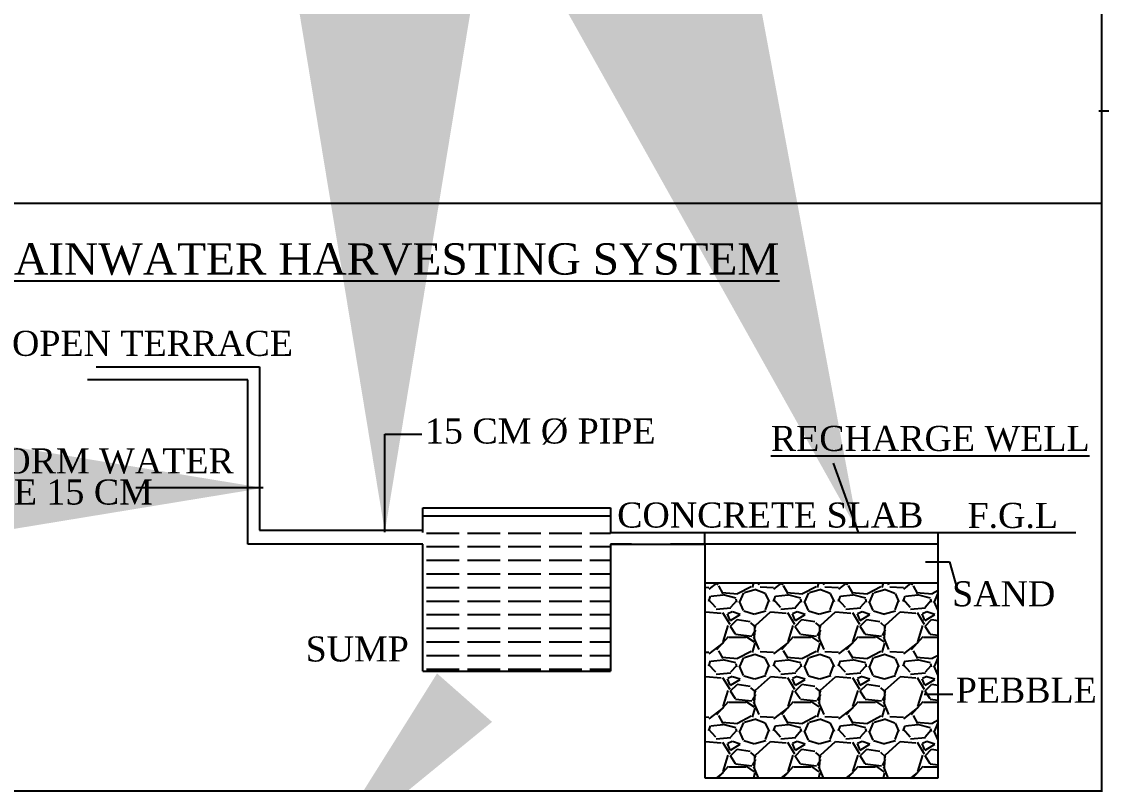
# Model space of a CAD drawing. Header units: metres. Extents: x 7359 to 7957, y 2407 to 2751.
# Drawn here: x 7487.7 to 7527.46, y 2429.03 to 2457.13 of the extents above; entities that cross this region are included whole.
import ezdxf

# ---------------------------------------------------------------- set-up
doc = ezdxf.new("R2010")
doc.units = ezdxf.units.M
doc.header["$MEASUREMENT"] = 0
doc.styles.add('DIM', font='swissc.ttf')
doc.styles.add('plan9', font='times.ttf', dxfattribs={"height": 9})
doc.styles.add('Simplex', font='simplex.shx', dxfattribs={"width": 0.75, "height": 0.23})
doc.styles.get("Standard").update_dxf_attribs({"font": 'arial.ttf', "height": 0.35})
doc.styles.add('style3', font='romans.shx', dxfattribs={"width": 0.8})
doc.dimstyles.new('Copy of APP', dxfattribs={"dimscale": 0, "dimtxt": 8, "dimasz": 4.5, "dimexe": 9, "dimexo": 9, "dimgap": 2, "dimtad": 0, "dimtih": 1, "dimtoh": 1, "dimzin": 4, "dimdsep": 46, "dimlunit": 4, "dimtxsty": 'style3', "dimblk": 'OPEN90', "dimblk1": 'OPEN90', "dimblk2": 'OBLIQUE', "dimcen": 0.09, "dimse1": 1, "dimse2": 1, "dimclrd": 4, "dimclre": 4, "dimclrt": 2, "dimadec": 0, "dimazin": 0, "dimtfac": 1, "dimtmove": 0, "dimatfit": 3, "dimfxl": 0, "dimtolj": 1, "dimtzin": 0, "dimarcsym": 0})
doc.dimstyles.new('Copy of STANDARD', dxfattribs={"dimtxt": 48, "dimasz": 36, "dimexe": 1, "dimexo": 1, "dimgap": 2, "dimtad": 0, "dimdec": 0, "dimzin": 3, "dimdsep": 46, "dimlunit": 4, "dimtxsty": 'Standard', "dimcen": 0.5, "dimdle": 1, "dimse1": 1, "dimse2": 1, "dimclrd": 4, "dimclre": 9, "dimclrt": 7, "dimadec": 0, "dimazin": 0, "dimtfac": 1, "dimtdec": 0, "dimtofl": 0, "dimtmove": 0, "dimatfit": 3, "dimfxl": 0, "dimtolj": 1, "dimtzin": 0, "dimlwd": -1, "dimarcsym": 0})
doc.dimstyles.new('DIM-100 MM', dxfattribs={"dimtxt": 200, "dimasz": 100, "dimexe": 100, "dimexo": 100, "dimgap": 75, "dimtad": 1, "dimdec": 4, "dimrnd": 1, "dimzin": 12, "dimdsep": 46, "dimtxsty": 'Simplex', "dimblk": 'ARCHTICK', "dimcen": 1, "dimdle": 100, "dimclre": 8, "dimclrt": 140, "dimazin": 0, "dimtfac": 0.75, "dimtdec": 4, "dimtix": 1, "dimtmove": 0, "dimatfit": 3, "dimfxl": 0, "dimfrac": 2, "dimtolj": 1, "dimarcsym": 0})
doc.dimstyles.new('Din', dxfattribs={"dimscale": 0, "dimtxt": 0.3, "dimasz": 0.23, "dimexe": 0.15, "dimexo": 0.15, "dimgap": 0.03, "dimtad": 1, "dimzin": 0, "dimdsep": 46, "dimtxsty": 'DIM', "dimblk": 'ARCHTICK', "dimcen": 0.09, "dimdle": 0.15, "dimse1": 1, "dimse2": 1, "dimclrd": 256, "dimclre": 256, "dimclrt": 7, "dimadec": 0, "dimazin": 3, "dimtfac": 1, "dimtofl": 0, "dimtmove": 1, "dimatfit": 3, "dimfxl": 0, "dimtolj": 1, "dimtzin": 0, "dimarcsym": 0})
pattern_1 = [(50, (47.58635, -82.93337), (0.17946796, -0.01570141), [0.018766, -0.20642588]), (355, (47.58635, -82.93337), (-0.0347174, 0.1882084), [0.0150128, -0.1651407]), (100.4514, (47.6013, -82.93468), (0.14475068, 0.17250687), [0.01594864, -0.175435]), (46.1842, (47.58635, -82.88333), (0.2670378, -0.04141504), [0.028149, -0.3096388]), (96.6356, (47.6086, -82.88678), (0.23386494, 0.24373714), [0.02392296, -0.2631525]), (351.1842, (47.58635, -82.88333), (0.23386475, 0.2437373), [0.0225192, -0.24771106]), (21, (47.61137, -82.89584), (0.14935402, -0.10074056), [0.018766, -0.20642588]), (326, (47.61137, -82.89584), (0.0608807, 0.1814421), [0.0150128, -0.1651407]), (71.4514, (47.62381, -82.90423), (0.2102348, 0.0807014), [0.01594864, -0.175435]), (37.5, (47.586345, -82.93337), (0.003042556, 0.083294434), [0, -0.163139, 0, -0.16764284, 0, -0.16576624]), (7.5, (47.586345, -82.93337), (0.06582347, 0.09868701), [0, -0.09558144, 0, -0.1593858, 0, -0.06317883]), (327.5, (47.53055, -82.93337), (0.133569416, -0.005643526), [0, -0.0625533, 0, -0.19516629, 0, -0.25897065]), (317.5, (47.50553, -82.93337), (0.14592087, 0.02504759), [0, -0.08131929, 0, -0.12961043, 0, -0.1839067])]

# ---------------------------------------------------------------- blocks, each defined once
blk = doc.blocks.new('_ArchTick')
at = {"color": 0, "linetype": 'ByBlock', "const_width": 0.15}
blk.add_lwpolyline([(-0.5, -0.5), (0.5, 0.5)], dxfattribs=at)
blk = doc.blocks.new('*D33')
at = {"lineweight": -2}
blk.add_line((1.71, 7.758), (2.153, 7.758), dxfattribs=at)
at = {"layer": 'Defpoints', "color": 0}
for p in [(2.003, 7.758), (1.86, 7.525), (2.003, 7.525)]:
    blk.add_point(p, dxfattribs=at)
at = {"lineweight": -2, "xscale": 0.23, "yscale": 0.23, "zscale": 0.23, "rotation": 180}
blk.add_blockref('_ArchTick', (1.86, 7.758), dxfattribs=at)
at = {"lineweight": -2, "xscale": 0.23, "yscale": 0.23, "zscale": 0.23}
blk.add_blockref('_ArchTick', (2.003, 7.758), dxfattribs=at)
at = {"color": 7, "insert": (1.959, 8.148), "char_height": 0.3, "attachment_point": 5, "style": 'DIM'}
blk.add_mtext('\\A1;40', dxfattribs=at)
blk = doc.blocks.new('*D31')
at = {"lineweight": -2}
blk.add_line((2.563, 7.829), (2.968, 7.829), dxfattribs=at)
at = {"layer": 'Defpoints', "color": 0}
for p in [(2.818, 7.829), (2.713, 7.211), (2.818, 7.211)]:
    blk.add_point(p, dxfattribs=at)
at = {"lineweight": -2, "xscale": 0.23, "yscale": 0.23, "zscale": 0.23, "rotation": 180}
blk.add_blockref('_ArchTick', (2.713, 7.829), dxfattribs=at)
at = {"lineweight": -2, "xscale": 0.23, "yscale": 0.23, "zscale": 0.23}
blk.add_blockref('_ArchTick', (2.818, 7.829), dxfattribs=at)
at = {"color": 7, "insert": (2.794, 8.212), "char_height": 0.3, "attachment_point": 5, "style": 'DIM'}
blk.add_mtext('\\A1;30', dxfattribs=at)
blk = doc.blocks.new('_Oblique')
at = {"color": 0, "lineweight": -2}
blk.add_line((-0.5, -0.5), (0.5, 0.5), dxfattribs=at)
blk = doc.blocks.new('_Open90')
at = {"color": 0, "linetype": 'ByBlock'}
for p, q in [((-0.5, 0.5), (0, 0)), ((0, 0), (-1, 0)), ((0, 0), (-0.5, -0.5))]:
    blk.add_line(p, q, dxfattribs=at)
blk = doc.blocks.new('*D32')
at = {"linetype": 'Continuous', "lineweight": -2}
blk.add_line((5.598, 8.479), (6.024, 8.187), dxfattribs=at)
at = {"layer": 'Defpoints', "color": 0, "linetype": 'Continuous'}
for p in [(5.901, 8.271), (5.402, 7.928), (5.582, 7.805)]:
    blk.add_point(p, dxfattribs=at)
at = {"linetype": 'Continuous', "lineweight": -2, "xscale": 0.23, "yscale": 0.23, "zscale": 0.23}
for p, rotation in [((5.721, 8.394), 145.6187076149246), ((5.901, 8.271), 325.6187076149248)]:
    blk.add_blockref('_ArchTick', p, dxfattribs=dict(at, rotation=rotation))
at = {"color": 7, "linetype": 'Continuous', "insert": (6.096, 8.609), "char_height": 0.2, "attachment_point": 5, "rotation": 325.6187, "style": 'DIM'}
blk.add_mtext('\\A1;40', dxfattribs=at)
blk = doc.blocks.new('A$C72215BC6')
at = {"linetype": 'Continuous'}
h = blk.add_hatch(dxfattribs=at)
h.set_pattern_fill('AR-CONC', color=256, scale=0.025021, style=0)
h.set_pattern_definition(pattern_1)
h.paths.add_polyline_path([(5.252, 7.828, -0.414214), (5.402, 7.978), (5.436, 7.978), (5.588, 8.203), (5.027, 8.203), (5.027, 6.862), (6.696, 6.862), (6.696, 8.203), (5.857, 8.203), (5.696, 7.978), (6.32, 7.978, -0.414214), (6.471, 7.828), (6.471, 7.237, -0.414214), (6.32, 7.087), (5.402, 7.087, -0.414214), (5.252, 7.237)])
h = blk.add_hatch(dxfattribs=at)
h.set_pattern_fill('AR-CONC', color=256, scale=0.025021, style=0)
h.set_pattern_definition(pattern_1)
h.paths.add_polyline_path([(6.32, 7.928, -0.414214), (6.421, 7.828), (6.421, 7.237, -0.414214), (6.32, 7.137), (5.402, 7.137, -0.414214), (5.302, 7.237), (5.302, 7.828, -0.414214), (5.402, 7.928), (5.436, 7.978), (5.402, 7.978, 0.414214), (5.252, 7.828), (5.252, 7.237, 0.414214), (5.402, 7.087), (6.32, 7.087, 0.414214), (6.471, 7.237), (6.471, 7.828, 0.414214), (6.32, 7.978), (5.696, 7.978), (5.66, 7.928)])
h.paths.add_polyline_path([(5.436, 7.978), (5.402, 7.928), (5.66, 7.928), (5.696, 7.978)], flags=17)
h = blk.add_hatch(color=256, dxfattribs=at)
h.paths.add_polyline_path([(6.32, 7.928), (5.402, 7.928, 0.414214), (5.302, 7.828), (5.302, 7.237, 0.414214), (5.402, 7.137), (6.32, 7.137, 0.414214), (6.421, 7.237), (6.421, 7.828, 0.414214)])
h.paths.add_polyline_path([(5.402, 7.903, 0.414214), (5.327, 7.828), (5.327, 7.237, 0.414214), (5.402, 7.162), (6.32, 7.162, 0.414214), (6.396, 7.237), (6.396, 7.828, 0.414214), (6.32, 7.903)], flags=16)
h = blk.add_hatch(color=256, dxfattribs=at)
h.paths.add_polyline_path([(5.445, 7.903), (5.423, 7.903), (5.432, 7.897, -0.110459), (5.458, 7.878), (5.574, 7.795), (5.582, 7.805)])
h.paths.add_polyline_path([(5.345, 7.779, -0.099362), (5.331, 7.805), (5.327, 7.811), (5.327, 7.786), (5.407, 7.644), (5.418, 7.65)])
h = blk.add_hatch(color=256, dxfattribs=at)
h.paths.add_polyline_path([(5.458, 7.878), (5.432, 7.897, 0.536808), (5.327, 7.828, 0.078238), (5.331, 7.805), (5.345, 7.779, 0.696365), (5.477, 7.828, 0.184788)])
h.paths.add_polyline_path([(6.393, 7.828, 1), (6.243, 7.828, 1)])
h.paths.add_polyline_path([(6.393, 7.237, 1), (6.243, 7.237, 1)])
h.paths.add_polyline_path([(5.327, 7.237, 0.414214), (5.402, 7.162, 0.414214), (5.477, 7.237, 1)])
h = blk.add_hatch(dxfattribs=at)
h.set_pattern_fill('AR-CONC', color=256, scale=0.025021, style=0)
h.set_pattern_definition(pattern_1)
h.paths.add_polyline_path([(6.243, 7.828, -0.414214), (6.318, 7.903), (5.642, 7.903), (5.576, 7.81), (5.582, 7.805), (5.574, 7.795), (5.458, 7.878, -0.184788), (5.477, 7.828, -0.696365), (5.345, 7.779), (5.418, 7.65), (5.407, 7.644), (5.327, 7.786), (5.327, 7.237, -1), (5.477, 7.237, -0.414214), (5.402, 7.162), (6.318, 7.162, -0.414214), (6.243, 7.237, -1), (6.393, 7.237, -0.410252), (6.319, 7.162, 0.418186), (6.396, 7.237), (6.396, 7.828, 0.418186), (6.319, 7.903, -0.410252), (6.393, 7.828, -1)])
h = blk.add_hatch(dxfattribs=at)
h.set_pattern_fill('AR-CONC', color=256, scale=0.025021, style=0)
h.set_pattern_definition([(50, (47.94163, -82.93337), (0.17946796, -0.01570141), [0.018766, -0.20642588]), (355, (47.94163, -82.93337), (-0.0347174, 0.1882084), [0.0150128, -0.1651407]), (100.4514, (47.95658, -82.93468), (0.14475068, 0.17250687), [0.01594864, -0.175435]), (46.1842, (47.94163, -82.88333), (0.2670378, -0.04141504), [0.028149, -0.3096388]), (96.6356, (47.96388, -82.88678), (0.23386494, 0.24373714), [0.02392296, -0.2631525]), (351.1842, (47.94163, -82.88333), (0.23386475, 0.2437373), [0.0225192, -0.24771106]), (21, (47.96665, -82.89584), (0.14935402, -0.10074056), [0.018766, -0.20642588]), (326, (47.96665, -82.89584), (0.0608807, 0.1814421), [0.0150128, -0.1651407]), (71.4514, (47.9791, -82.90423), (0.2102348, 0.08070139), [0.01594864, -0.175435]), (37.5, (47.94163, -82.93337), (0.003042556, 0.083294434), [0, -0.163139, 0, -0.16764284, 0, -0.16576624]), (7.5, (47.94163, -82.93337), (0.06582347, 0.09868701), [0, -0.09558144, 0, -0.1593858, 0, -0.06317883]), (327.5, (47.88583, -82.93337), (0.133569416, -0.005643526), [0, -0.0625533, 0, -0.19516629, 0, -0.25897065]), (317.5, (47.86081, -82.93337), (0.14592087, 0.02504759), [0, -0.08131929, 0, -0.12961043, 0, -0.1839067])])
h.paths.add_polyline_path([(2.818, 7.47), (2.713, 7.47), (2.713, 7.211, -0.414214), (2.602, 7.1), (1.912, 7.1, -0.83687), (1.86, 7.311), (1.86, 7.47), (1.696, 7.47), (1.696, 6.997), (2.818, 6.997)])
h.paths.add_polyline_path([(2.713, 7.47), (2.003, 7.47), (2.003, 7.256), (1.911, 7.256, -0.378681), (1.95, 7.211, -1), (1.86, 7.211, -0.450662), (1.911, 7.256), (2.003, 7.256), (2.003, 7.321), (1.905, 7.321, 0.967926), (1.898, 7.1), (2.602, 7.1, 1), (2.602, 7.321), (2.5, 7.321), (2.5, 7.256), (2.602, 7.256, -1), (2.602, 7.166, -0.414214), (2.558, 7.211, -0.414214), (2.602, 7.256), (2.5, 7.256), (2.5, 7.321), (2.602, 7.321, -0.414214), (2.713, 7.211)], flags=17)
h = blk.add_hatch(color=256, dxfattribs=at)
h.paths.add_polyline_path([(1.95, 7.211, 0.378681), (1.911, 7.256), (1.905, 7.256, 0.413094), (1.86, 7.211, 0.998147)])
h.paths.add_polyline_path([(2.602, 7.256, 0.414214), (2.558, 7.211, 1), (2.647, 7.211, 0.414214)])
for points in [[(1.974, 6.257), (1.945, 6.257), (1.945, 0.919), (1.974, 0.919)], [(2.618, 6.257), (2.589, 6.257), (2.589, 0.919), (2.618, 0.919)], [(5.54, 6.183), (5.511, 6.183), (5.511, 0.845), (5.54, 0.845)], [(6.184, 6.183), (6.156, 6.183), (6.156, 0.845), (6.184, 0.845)], [(5.572, 3.373), (5.54, 3.373), (5.54, 1.489), (5.572, 1.489)], [(4.202, 1.564), (4.202, 1.592), (0.358, 1.592), (0.358, 1.564)], [(4.202, 0.905), (4.202, 0.934), (0.358, 0.934), (0.358, 0.905)], [(7.77, 0.845), (7.77, 0.874), (5.511, 0.874), (5.511, 0.845)], [(7.276, 0.874), (7.276, 0.905), (6.184, 0.905), (6.184, 0.874)]]:
    blk.add_hatch(color=256, dxfattribs=at).paths.add_polyline_path(points)
h = blk.add_hatch(color=256, dxfattribs=at)
h.paths.add_polyline_path([(2.082, 1.506, 1), (1.974, 1.506, 1)])
h.paths.add_polyline_path([(2.589, 1.52, 0.872712), (2.483, 1.506, 0.872712), (2.589, 1.491)])
h.paths.add_polyline_path([(2.589, 1.001, 0.872712), (2.483, 0.986, 0.347334), (2.525, 0.934), (2.55, 0.934, 0.272921), (2.589, 0.972)])
h.paths.add_polyline_path([(1.974, 0.986, 0.347334), (2.015, 0.934), (2.04, 0.934, 0.347334), (2.082, 0.986, 1)])
h = blk.add_hatch(color=256, dxfattribs=at)
h.paths.add_polyline_path([(5.648, 1.432, 1), (5.54, 1.432, 1)])
h.paths.add_polyline_path([(6.156, 1.446, 0.872712), (6.049, 1.432, 0.872712), (6.156, 1.417)])
h.paths.add_polyline_path([(6.156, 0.941, 0.872712), (6.049, 0.926, 0.347334), (6.091, 0.874), (6.116, 0.874, 0.272921), (6.156, 0.912)])
h.paths.add_polyline_path([(5.648, 0.926, 1), (5.54, 0.926, 0.347334), (5.582, 0.874), (5.607, 0.874, 0.347334)])
for p, q in [((8.016, 8.942), (8.016, 0)), ((2.314, 6.359), (2.254, 6.139)), ((2.257, 6.257), (2.314, 6.359)), ((1.798, 6.257), (2.257, 6.257)), ((1.87, 6.252), (1.87, 1.667)), ((1.945, 6.252), (1.945, 0.919)), ((2.254, 6.139), (2.359, 6.257)), ((2.359, 6.257), (2.726, 6.257)), ((2.618, 6.252), (2.618, 0.919)), ((2.693, 6.252), (2.693, 1.667)), ((5.364, 6.183), (5.823, 6.183)), ((5.436, 6.178), (5.436, 0.77)), ((5.511, 6.178), (5.511, 0.845)), ((5.881, 6.285), (5.82, 6.065)), ((5.82, 6.065), (5.925, 6.183)), ((5.823, 6.183), (5.881, 6.285)), ((5.925, 6.183), (6.293, 6.183)), ((6.184, 6.178), (6.184, 0.845)), ((6.259, 6.178), (6.259, 1.593)), ((1.945, 5.574), (1.878, 5.574)), ((2.589, 5.574), (1.974, 5.574)), ((5.511, 5.499), (5.444, 5.499)), ((6.156, 5.499), (5.54, 5.499)), ((2.618, 4.901), (1.974, 4.901)), ((6.184, 4.826), (5.54, 4.826)), ((2.589, 4.537), (1.974, 4.537)), ((6.156, 4.463), (5.54, 4.463)), ((2.589, 4.174), (1.974, 4.174)), ((6.156, 4.1), (5.54, 4.1)), ((2.589, 3.811), (1.974, 3.811)), ((6.156, 3.736), (5.54, 3.736)), ((2.589, 3.447), (1.974, 3.447)), ((6.156, 3.373), (5.54, 3.373)), ((2.589, 3.084), (1.974, 3.084)), ((6.156, 3.01), (5.54, 3.01)), ((2.589, 2.721), (1.974, 2.721)), ((6.156, 2.646), (5.54, 2.646)), ((2.589, 2.357), (1.974, 2.357)), ((6.156, 2.283), (5.54, 2.283)), ((2.589, 1.994), (1.974, 1.994)), ((6.156, 1.92), (5.54, 1.92)), ((0.358, 1.695), (0.358, 1.235)), ((1.87, 1.667), (0.358, 1.667)), ((1.945, 1.592), (0.358, 1.592)), ((4.202, 1.564), (0.358, 1.564)), ((2.589, 1.592), (1.974, 1.592)), ((4.202, 1.592), (2.618, 1.592)), ((4.202, 1.667), (2.693, 1.667)), ((4.202, 1.695), (4.202, 1.235)), ((7.768, 1.593), (6.259, 1.593)), ((7.768, 1.62), (7.768, 1.161)), ((7.768, 1.518), (6.184, 1.518)), ((0.24, 1.239), (0.358, 1.133)), ((0.46, 1.178), (0.24, 1.239)), ((0.358, 1.235), (0.46, 1.178)), ((0.358, 1.133), (0.358, 0.766)), ((4.084, 1.239), (4.202, 1.133)), ((4.304, 1.178), (4.084, 1.239)), ((4.202, 1.235), (4.304, 1.178)), ((4.202, 1.133), (4.202, 0.766)), ((7.87, 1.104), (7.65, 1.164)), ((7.65, 1.164), (7.768, 1.059)), ((7.768, 1.161), (7.87, 1.104)), ((1.87, 0.919), (0.358, 0.919)), ((4.202, 0.919), (1.87, 0.919)), ((7.768, 1.059), (7.768, 0.692)), ((1.87, 0.844), (0.358, 0.844)), ((4.202, 0.844), (1.87, 0.844)), ((7.768, 0.845), (5.436, 0.845)), ((5.436, 0.845), (5.51, 0.845)), ((7.768, 0.77), (5.436, 0.77))]:
    blk.add_line(p, q)
for p, q in [((5.657, 8.306), (5.402, 7.928)), ((5.857, 8.203), (5.576, 7.81)), ((5.402, 7.978), (6.32, 7.978)), ((5.402, 7.928), (6.32, 7.928)), ((5.402, 7.903), (6.32, 7.903)), ((5.423, 7.903), (5.574, 7.795)), ((5.431, 7.913), (5.582, 7.805)), ((1.86, 7.211), (1.86, 7.65)), ((2.003, 7.256), (2.003, 7.643)), ((2.713, 7.211), (2.713, 7.706)), ((2.818, 7.233), (2.818, 7.706)), ((5.252, 7.237), (5.252, 7.828)), ((5.302, 7.237), (5.302, 7.828)), ((5.316, 7.805), (5.407, 7.644)), ((5.327, 7.237), (5.327, 7.828)), ((5.327, 7.811), (5.418, 7.65)), ((5.407, 7.644), (5.418, 7.65)), ((5.574, 7.795), (5.582, 7.805)), ((6.396, 7.828), (6.396, 7.237)), ((6.421, 7.828), (6.421, 7.237)), ((6.471, 7.828), (6.471, 7.237)), ((1.905, 7.321), (2.003, 7.321)), ((2.003, 7.321), (2.003, 7.256)), ((2.5, 7.321), (2.602, 7.321)), ((2.5, 7.321), (2.5, 7.256)), ((6.32, 7.162), (5.402, 7.162)), ((6.32, 7.137), (5.402, 7.137)), ((6.32, 7.087), (5.402, 7.087)), ((1.945, 1.592), (1.945, 0.919)), ((2.618, 1.592), (2.618, 0.919)), ((2.982, 1.592), (2.982, 0.919)), ((3.346, 1.592), (3.346, 0.919)), ((3.71, 1.592), (3.71, 0.919)), ((4.073, 1.592), (4.073, 0.919)), ((5.511, 1.518), (5.511, 0.845)), ((6.184, 1.518), (6.184, 0.845)), ((6.548, 1.518), (6.548, 0.845)), ((6.912, 1.518), (6.912, 0.845)), ((7.276, 1.518), (7.276, 0.845)), ((7.64, 1.518), (7.64, 0.845))]:
    blk.add_line(p, q, dxfattribs=at)
blk.add_lwpolyline([(8.016, 8.944), (0, 8.944), (0, 0), (8.016, 0)], close=True)
for points in [[(5.027, 8.203), (6.696, 8.203), (6.696, 6.862), (5.027, 6.862)], [(2.818, 7.47), (1.696, 7.47), (1.696, 6.997), (2.818, 6.997)], [(1.945, 6.257), (1.974, 6.257), (1.974, 0.919), (1.945, 0.919)], [(2.589, 6.257), (2.618, 6.257), (2.618, 0.919), (2.589, 0.919)], [(5.511, 6.183), (5.54, 6.183), (5.54, 0.845), (5.511, 0.845)], [(6.156, 6.183), (6.184, 6.183), (6.184, 0.845), (6.156, 0.845)], [(5.572, 3.373), (5.54, 3.373), (5.54, 1.489), (5.572, 1.489)], [(0.358, 1.592), (4.202, 1.592), (4.202, 1.564), (0.358, 1.564)], [(0.358, 0.934), (4.202, 0.934), (4.202, 0.905), (0.358, 0.905)], [(5.511, 0.874), (7.77, 0.874), (7.77, 0.845), (5.511, 0.845)], [(7.276, 0.874), (7.276, 0.905), (6.184, 0.905), (6.184, 0.874)]]:
    blk.add_lwpolyline(points, close=True, dxfattribs=at)
for points in [[(2.003, 7.256), (1.905, 7.256)], [(2.602, 7.256), (2.5, 7.256)], [(2.602, 7.1), (1.898, 7.1)], [(1.905, 7.166), (2.602, 7.166)], [(1.945, 0.919), (1.945, 6.257)], [(1.974, 0.919), (1.974, 6.257)], [(2.589, 0.919), (2.589, 6.257)], [(2.589, 6.257), (2.589, 0.919), (2.589, 0.919)], [(2.618, 0.919), (2.618, 6.257)], [(2.618, 6.257), (2.618, 0.919), (2.618, 0.919)], [(5.511, 0.845), (5.511, 6.183)], [(5.54, 1.489), (5.54, 6.183)], [(5.543, 6.183), (5.572, 6.183)], [(6.156, 6.183), (6.156, 0.845), (6.156, 0.845)], [(6.156, 0.845), (6.156, 6.183)], [(6.184, 6.183), (6.184, 0.845), (6.184, 0.845)], [(6.184, 0.845), (6.184, 6.183)], [(5.572, 3.373), (5.572, 1.518), (6.156, 1.518)], [(5.572, 1.518), (7.768, 1.518), (7.768, 1.489), (5.54, 1.489)]]:
    blk.add_lwpolyline(points, dxfattribs=at)
for centre, radius in [((5.402, 7.828), 0.0751), ((6.318, 7.828), 0.0751), ((1.905, 7.211), 0.0448), ((2.602, 7.211), 0.0448), ((5.402, 7.237), 0.0751), ((6.318, 7.237), 0.0751), ((2.028, 1.506), 0.0541), ((2.537, 1.506), 0.0541), ((5.594, 1.432), 0.0541), ((6.103, 1.432), 0.0541), ((2.028, 0.986), 0.0541), ((2.537, 0.986), 0.0541), ((5.594, 0.926), 0.0541), ((6.103, 0.926), 0.0541)]:
    blk.add_circle(centre, radius, dxfattribs=at)
for centre, radius, start, end in [((5.402, 7.828), 0.15, 90, 180), ((5.402, 7.828), 0.1, 90, 180), ((5.402, 7.828), 0.0751, 90, 180), ((6.32, 7.828), 0.15, 0, 90), ((6.32, 7.828), 0.1, 0, 90), ((6.32, 7.828), 0.0751, 0, 90), ((1.905, 7.21), 0.11, 90, 273.735), ((1.905, 7.211), 0.0448, 90, 270), ((2.602, 7.211), 0.11, 270, 90), ((2.602, 7.211), 0.0448, 270, 90), ((5.402, 7.237), 0.15, 180, 270), ((5.402, 7.237), 0.1, 180, 270), ((5.402, 7.237), 0.0751, 180, 270), ((6.32, 7.237), 0.1, 270, 0), ((6.32, 7.237), 0.0751, 270, 0), ((6.32, 7.237), 0.15, 270, 0)]:
    blk.add_arc(centre, radius, start, end, dxfattribs=at)
for s, height, p in [('%%U HORIZONTAL SEISMIC BANDS', 0.24242, (0.24, 8.622)), ('%%C6@ 150', 0.2078, (6.776, 7.744)), ('%%C6@ 150', 0.2078, (2.16, 6.692))]:
    blk.add_text(s, height=height).set_placement(p)
dim = blk.add_linear_dim(base=(5.901, 8.271), p1=(5.402, 7.928), p2=(5.582, 7.805), angle=325.6187, text='40', dimstyle='Din', override={"dimscale": 1, "dimtxt": 0.2, "dimgap": 0.09, "dimpost": '\\X'}, dxfattribs=at)
dim.commit()
dim.dimension.update_dxf_attribs({"geometry": '*D32', "text_midpoint": (5.987, 8.45), "dimtype": 129})
for base, p1, p2, text, picture, middle in [((2.003, 7.758), (1.86, 7.525), (2.003, 7.525), '40', '*D33', (1.959, 7.964)), ((2.818, 7.829), (2.713, 7.211), (2.818, 7.211), '30', '*D31', (2.794, 8.028))]:
    dim = blk.add_linear_dim(base=base, p1=p1, p2=p2, text=text, dimstyle='Din', override={"dimscale": 1, "dimpost": '\\X'})
    dim.commit()
    dim.dimension.update_dxf_attribs({"geometry": picture, "text_midpoint": middle, "dimtype": 128})
for points, override in [([(6.396, 7.454), (6.723, 7.825), (6.79, 7.827)], {"dimscale": 1, "dimclrd": 256}), ([(2.045, 7.133), (2.045, 6.775), (2.174, 6.775)], {"dimscale": 1, "dimasz": 5, "dimclrd": 256})]:
    blk.add_leader(points, dimstyle='Copy of APP', override=override, dxfattribs=at)
blk = doc.blocks.new('A$C69EC4EAD')
h = blk.add_hatch()
h.set_pattern_fill('ACAD_ISO02W100', color=256, scale=0.034729, style=0)
h.set_pattern_definition([(0, (-104.41608, -23.8452), (0, 0.17364744), [0.41675385, -0.1041885])])
h.paths.add_polyline_path([(8.47, 3.151), (8.47, 3.304), (8.47, 3.322), (6.074, 3.322), (6.074, 3.304), (6.074, 3.151), (6.074, 1.533), (8.47, 1.533)])
for p, q in [((1.906, 5.415), (3.99, 5.415)), ((3.99, 5.415), (3.99, 3.332)), ((3.842, 5.25), (1.796, 5.25)), ((3.842, 3.151), (3.842, 5.25)), ((6.074, 3.617), (8.47, 3.617)), ((6.074, 3.304), (6.074, 3.617)), ((8.47, 3.617), (8.47, 3.304)), ((6.074, 3.513), (8.47, 3.513)), ((3.99, 3.332), (6.074, 3.332)), ((8.47, 3.304), (9.669, 3.304)), ((9.669, 3.304), (12.652, 3.304)), ((9.673, 3.151), (9.673, 3.304)), ((12.652, 3.304), (14.408, 3.304)), ((12.652, 3.151), (12.652, 3.304)), ((6.074, 3.151), (3.842, 3.151)), ((6.074, 3.151), (4.824, 3.151)), ((6.074, 1.533), (6.074, 3.151)), ((8.47, 3.151), (9.669, 3.151)), ((8.47, 3.151), (8.47, 1.533)), ((8.739, 3.151), (8.47, 3.151)), ((9.669, 3.151), (9.237, 3.151)), ((12.652, 3.151), (9.669, 3.151)), ((9.673, 3.151), (9.673, 0.171)), ((12.652, 0.171), (12.652, 3.151)), ((12.488, 2.929), (12.794, 2.929)), ((12.794, 2.929), (12.892, 2.58)), ((12.652, 2.654), (9.673, 2.654)), ((9.728, 2.579), (9.825, 2.654)), ((9.827, 2.635), (9.845, 2.654)), ((9.909, 2.521), (9.851, 2.62)), ((10.294, 2.654), (10.278, 2.599)), ((10.354, 2.654), (10.362, 2.635)), ((10.555, 2.579), (10.653, 2.654)), ((10.655, 2.635), (10.673, 2.654)), ((10.736, 2.521), (10.678, 2.62)), ((11.122, 2.654), (11.106, 2.599)), ((11.182, 2.654), (11.19, 2.635)), ((11.383, 2.579), (11.48, 2.654)), ((11.483, 2.635), (11.5, 2.654)), ((11.564, 2.521), (11.506, 2.62)), ((11.949, 2.654), (11.933, 2.599)), ((12.009, 2.654), (12.017, 2.635)), ((12.211, 2.579), (12.308, 2.654)), ((12.31, 2.635), (12.328, 2.654)), ((12.392, 2.521), (12.334, 2.62)), ((9.673, 2.603), (9.724, 2.601)), ((9.723, 2.423), (9.747, 2.49)), ((9.907, 2.502), (9.75, 2.485)), ((10.096, 2.516), (9.889, 2.532)), ((10.071, 2.464), (9.906, 2.505)), ((10.266, 2.61), (10.092, 2.519)), ((10.122, 2.417), (10.172, 2.533)), ((10.18, 2.534), (10.313, 2.575)), ((10.311, 2.577), (10.444, 2.528)), ((10.378, 2.609), (10.551, 2.601)), ((10.445, 2.523), (10.495, 2.415)), ((10.55, 2.423), (10.575, 2.49)), ((10.735, 2.502), (10.577, 2.485)), ((10.924, 2.516), (10.717, 2.532)), ((10.899, 2.464), (10.733, 2.505)), ((11.093, 2.61), (10.919, 2.519)), ((10.95, 2.417), (10.999, 2.533)), ((11.008, 2.534), (11.14, 2.575)), ((11.139, 2.577), (11.271, 2.528)), ((11.205, 2.609), (11.379, 2.601)), ((11.273, 2.523), (11.322, 2.415)), ((11.378, 2.423), (11.403, 2.49)), ((11.562, 2.502), (11.405, 2.485)), ((11.751, 2.516), (11.544, 2.532)), ((11.726, 2.464), (11.561, 2.505)), ((11.921, 2.61), (11.747, 2.519)), ((11.777, 2.417), (11.827, 2.533)), ((11.836, 2.534), (11.968, 2.575)), ((11.967, 2.577), (12.099, 2.528)), ((12.033, 2.609), (12.207, 2.601)), ((12.1, 2.523), (12.15, 2.415)), ((12.206, 2.423), (12.23, 2.49)), ((12.39, 2.502), (12.233, 2.485)), ((12.579, 2.516), (12.372, 2.532)), ((12.554, 2.464), (12.389, 2.505)), ((12.652, 2.56), (12.575, 2.519)), ((12.605, 2.417), (12.652, 2.528)), ((9.812, 2.346), (9.721, 2.445)), ((10.076, 2.428), (10.001, 2.345)), ((10.081, 2.41), (10.072, 2.452)), ((10.113, 2.422), (10.162, 2.306)), ((10.447, 2.313), (10.488, 2.429)), ((10.64, 2.346), (10.549, 2.445)), ((10.903, 2.428), (10.829, 2.345)), ((10.908, 2.41), (10.9, 2.452)), ((10.94, 2.422), (10.99, 2.306)), ((11.274, 2.313), (11.316, 2.429)), ((11.467, 2.346), (11.376, 2.445)), ((11.731, 2.428), (11.657, 2.345)), ((11.736, 2.41), (11.728, 2.452)), ((11.768, 2.422), (11.818, 2.306)), ((12.102, 2.313), (12.143, 2.429)), ((12.295, 2.346), (12.204, 2.445)), ((12.559, 2.428), (12.484, 2.345)), ((12.564, 2.41), (12.555, 2.452)), ((12.596, 2.422), (12.645, 2.306)), ((9.679, 2.285), (9.673, 2.279)), ((9.883, 2.269), (9.684, 2.286)), ((10.006, 2.335), (9.816, 2.318)), ((9.995, 2.127), (9.904, 2.276)), ((9.96, 2.262), (9.993, 2.179)), ((10.023, 2.29), (9.966, 2.265)), ((10.001, 2.18), (10.125, 2.255)), ((10.124, 2.256), (10.025, 2.289)), ((10.169, 2.301), (10.309, 2.26)), ((10.311, 2.262), (10.452, 2.303)), ((10.507, 2.285), (10.317, 2.111)), ((10.711, 2.269), (10.512, 2.286)), ((10.834, 2.335), (10.644, 2.318)), ((10.823, 2.127), (10.732, 2.276)), ((10.788, 2.262), (10.821, 2.179)), ((10.851, 2.29), (10.793, 2.265)), ((10.829, 2.18), (10.953, 2.255)), ((10.952, 2.256), (10.853, 2.289)), ((10.996, 2.301), (11.137, 2.26)), ((11.139, 2.262), (11.28, 2.303)), ((11.335, 2.285), (11.144, 2.111)), ((11.538, 2.269), (11.34, 2.286)), ((11.662, 2.335), (11.471, 2.318)), ((11.651, 2.127), (11.56, 2.276)), ((11.616, 2.262), (11.649, 2.179)), ((11.679, 2.29), (11.621, 2.265)), ((11.656, 2.18), (11.78, 2.255)), ((11.78, 2.256), (11.68, 2.289)), ((11.824, 2.301), (11.965, 2.26)), ((11.967, 2.262), (12.107, 2.303)), ((12.162, 2.285), (11.972, 2.111)), ((12.366, 2.269), (12.167, 2.286)), ((12.489, 2.335), (12.299, 2.318)), ((12.478, 2.127), (12.387, 2.276)), ((12.443, 2.262), (12.476, 2.179)), ((12.507, 2.29), (12.449, 2.265)), ((12.484, 2.18), (12.608, 2.255)), ((12.607, 2.256), (12.508, 2.289)), ((12.652, 2.301), (12.652, 2.301)), ((9.907, 1.906), (9.973, 2.113)), ((9.995, 2.108), (10.062, 2.009)), ((10.08, 2.186), (9.997, 2.103)), ((10.25, 2.163), (10.084, 2.188)), ((10.328, 2.089), (10.262, 2.147)), ((10.313, 2.121), (10.305, 1.947)), ((10.313, 2.055), (10.313, 2.105)), ((10.735, 1.906), (10.801, 2.113)), ((10.823, 2.108), (10.889, 2.009)), ((10.907, 2.186), (10.825, 2.103)), ((11.077, 2.163), (10.912, 2.188)), ((11.156, 2.089), (11.09, 2.147)), ((11.141, 2.121), (11.133, 1.947)), ((11.14, 2.055), (11.14, 2.105)), ((11.562, 1.906), (11.629, 2.113)), ((11.651, 2.108), (11.717, 2.009)), ((11.735, 2.186), (11.652, 2.103)), ((11.905, 2.163), (11.739, 2.188)), ((11.984, 2.089), (11.918, 2.147)), ((11.969, 2.121), (11.961, 1.947)), ((11.968, 2.055), (11.968, 2.105)), ((12.39, 1.906), (12.456, 2.113)), ((12.479, 2.108), (12.545, 2.009)), ((12.563, 2.186), (12.48, 2.103)), ((12.652, 2.175), (12.567, 2.188)), ((9.827, 1.807), (9.976, 1.973)), ((9.981, 1.964), (10.197, 1.964)), ((10.065, 2.003), (10.272, 1.978)), ((10.194, 1.978), (10.301, 1.904)), ((10.283, 1.985), (10.325, 2.059)), ((10.296, 1.965), (10.362, 1.807)), ((10.655, 1.807), (10.804, 1.973)), ((10.809, 1.964), (11.024, 1.964)), ((10.893, 2.003), (11.1, 1.978)), ((11.021, 1.978), (11.129, 1.904)), ((11.111, 1.985), (11.152, 2.059)), ((11.123, 1.965), (11.19, 1.807)), ((11.483, 1.807), (11.632, 1.973)), ((11.637, 1.964), (11.852, 1.964)), ((11.72, 2.003), (11.927, 1.978)), ((11.849, 1.978), (11.957, 1.904)), ((11.939, 1.985), (11.98, 2.059)), ((11.951, 1.965), (12.017, 1.807)), ((12.31, 1.807), (12.459, 1.973)), ((12.464, 1.964), (12.652, 1.964)), ((12.548, 2.003), (12.652, 1.991)), ((9.728, 1.751), (9.91, 1.892)), ((9.909, 1.693), (9.851, 1.792)), ((10.311, 1.887), (10.278, 1.771)), ((10.555, 1.751), (10.737, 1.892)), ((10.736, 1.693), (10.678, 1.792)), ((11.139, 1.887), (11.106, 1.771)), ((11.383, 1.751), (11.565, 1.892)), ((11.564, 1.693), (11.506, 1.792)), ((11.967, 1.887), (11.933, 1.771)), ((12.211, 1.751), (12.393, 1.892)), ((12.392, 1.693), (12.334, 1.792)), ((9.673, 1.775), (9.724, 1.773)), ((9.723, 1.596), (9.747, 1.662)), ((9.907, 1.674), (9.75, 1.657)), ((10.096, 1.688), (9.889, 1.705)), ((10.071, 1.636), (9.906, 1.678)), ((10.266, 1.783), (10.092, 1.692)), ((10.122, 1.589), (10.172, 1.705)), ((10.18, 1.706), (10.313, 1.748)), ((10.311, 1.75), (10.444, 1.7)), ((10.378, 1.781), (10.551, 1.773)), ((10.445, 1.695), (10.495, 1.587)), ((10.55, 1.596), (10.575, 1.662)), ((10.735, 1.674), (10.577, 1.657)), ((10.924, 1.688), (10.717, 1.705)), ((10.899, 1.636), (10.733, 1.678)), ((11.093, 1.783), (10.919, 1.692)), ((10.95, 1.589), (10.999, 1.705)), ((11.008, 1.706), (11.14, 1.748)), ((11.139, 1.75), (11.271, 1.7)), ((11.205, 1.781), (11.379, 1.773)), ((11.273, 1.695), (11.322, 1.587)), ((11.378, 1.596), (11.403, 1.662)), ((11.562, 1.674), (11.405, 1.657)), ((11.751, 1.688), (11.544, 1.705)), ((11.726, 1.636), (11.561, 1.678)), ((11.921, 1.783), (11.747, 1.692)), ((11.777, 1.589), (11.827, 1.705)), ((11.836, 1.706), (11.968, 1.748)), ((11.967, 1.75), (12.099, 1.7)), ((12.033, 1.781), (12.207, 1.773)), ((12.1, 1.695), (12.15, 1.587)), ((12.206, 1.596), (12.23, 1.662)), ((12.39, 1.674), (12.233, 1.657)), ((12.579, 1.688), (12.372, 1.705)), ((12.554, 1.636), (12.389, 1.678)), ((12.652, 1.732), (12.575, 1.692)), ((12.605, 1.589), (12.652, 1.7)), ((6.074, 1.533), (8.47, 1.533)), ((9.812, 1.518), (9.721, 1.617)), ((10.076, 1.6), (10.001, 1.518)), ((10.081, 1.583), (10.072, 1.624)), ((10.113, 1.594), (10.162, 1.478)), ((10.447, 1.486), (10.488, 1.601)), ((10.64, 1.518), (10.549, 1.617)), ((10.903, 1.6), (10.829, 1.518)), ((10.908, 1.583), (10.9, 1.624)), ((10.94, 1.594), (10.99, 1.478)), ((11.274, 1.486), (11.316, 1.601)), ((11.467, 1.518), (11.376, 1.617)), ((11.731, 1.6), (11.657, 1.518)), ((11.736, 1.583), (11.728, 1.624)), ((11.768, 1.594), (11.818, 1.478)), ((12.102, 1.486), (12.143, 1.601)), ((12.295, 1.518), (12.204, 1.617)), ((12.559, 1.6), (12.484, 1.518)), ((12.564, 1.583), (12.555, 1.624)), ((12.596, 1.594), (12.645, 1.478)), ((9.679, 1.457), (9.673, 1.452)), ((9.883, 1.442), (9.684, 1.458)), ((10.006, 1.507), (9.816, 1.491)), ((9.995, 1.299), (9.904, 1.448)), ((9.96, 1.434), (9.993, 1.351)), ((10.023, 1.462), (9.966, 1.438)), ((10.001, 1.352), (10.125, 1.427)), ((10.124, 1.428), (10.025, 1.461)), ((10.169, 1.474), (10.309, 1.432)), ((10.311, 1.434), (10.452, 1.476)), ((10.507, 1.457), (10.317, 1.284)), ((10.711, 1.442), (10.512, 1.458)), ((10.834, 1.507), (10.644, 1.491)), ((10.823, 1.299), (10.732, 1.448)), ((10.788, 1.434), (10.821, 1.351)), ((10.851, 1.462), (10.793, 1.438)), ((10.829, 1.352), (10.953, 1.427)), ((10.952, 1.428), (10.853, 1.461)), ((10.996, 1.474), (11.137, 1.432)), ((11.139, 1.434), (11.28, 1.476)), ((11.335, 1.457), (11.144, 1.284)), ((11.538, 1.442), (11.34, 1.458)), ((11.662, 1.507), (11.471, 1.491)), ((11.651, 1.299), (11.56, 1.448)), ((11.616, 1.434), (11.649, 1.351)), ((11.679, 1.462), (11.621, 1.438)), ((11.656, 1.352), (11.78, 1.427)), ((11.78, 1.428), (11.68, 1.461)), ((11.824, 1.474), (11.965, 1.432)), ((11.967, 1.434), (12.107, 1.476)), ((12.162, 1.457), (11.972, 1.284)), ((12.366, 1.442), (12.167, 1.458)), ((12.489, 1.507), (12.299, 1.491)), ((12.478, 1.299), (12.387, 1.448)), ((12.443, 1.434), (12.476, 1.351)), ((12.507, 1.462), (12.449, 1.438)), ((12.484, 1.352), (12.608, 1.427)), ((12.607, 1.428), (12.508, 1.461)), ((12.652, 1.474), (12.652, 1.473)), ((9.907, 1.079), (9.973, 1.286)), ((9.995, 1.281), (10.062, 1.181)), ((10.08, 1.358), (9.997, 1.275)), ((10.25, 1.335), (10.084, 1.36)), ((10.328, 1.262), (10.262, 1.32)), ((10.313, 1.293), (10.305, 1.119)), ((10.313, 1.227), (10.313, 1.277)), ((10.735, 1.079), (10.801, 1.286)), ((10.823, 1.281), (10.889, 1.181)), ((10.907, 1.358), (10.825, 1.275)), ((11.077, 1.335), (10.912, 1.36)), ((11.156, 1.262), (11.09, 1.32)), ((11.141, 1.293), (11.133, 1.119)), ((11.14, 1.227), (11.14, 1.277)), ((11.562, 1.079), (11.629, 1.286)), ((11.651, 1.281), (11.717, 1.181)), ((11.735, 1.358), (11.652, 1.275)), ((11.905, 1.335), (11.739, 1.36)), ((11.984, 1.262), (11.918, 1.32)), ((11.969, 1.293), (11.961, 1.119)), ((11.968, 1.227), (11.968, 1.277)), ((12.39, 1.079), (12.456, 1.286)), ((12.479, 1.281), (12.545, 1.181)), ((12.563, 1.358), (12.48, 1.275)), ((12.652, 1.347), (12.567, 1.36)), ((9.827, 0.98), (9.976, 1.145)), ((9.981, 1.136), (10.197, 1.136)), ((10.065, 1.175), (10.272, 1.151)), ((10.194, 1.15), (10.301, 1.076)), ((10.283, 1.157), (10.325, 1.232)), ((10.296, 1.137), (10.362, 0.98)), ((10.655, 0.98), (10.804, 1.145)), ((10.809, 1.136), (11.024, 1.136)), ((10.893, 1.175), (11.1, 1.151)), ((11.021, 1.15), (11.129, 1.076)), ((11.111, 1.157), (11.152, 1.232)), ((11.123, 1.137), (11.19, 0.98)), ((11.483, 0.98), (11.632, 1.145)), ((11.637, 1.136), (11.852, 1.136)), ((11.72, 1.175), (11.927, 1.151)), ((11.849, 1.15), (11.957, 1.076)), ((11.939, 1.157), (11.98, 1.232)), ((11.951, 1.137), (12.017, 0.98)), ((12.31, 0.98), (12.459, 1.145)), ((12.464, 1.136), (12.652, 1.136)), ((12.548, 1.175), (12.652, 1.163)), ((9.728, 0.924), (9.91, 1.064)), ((9.909, 0.865), (9.851, 0.965)), ((10.311, 1.059), (10.278, 0.943)), ((10.555, 0.924), (10.737, 1.064)), ((10.736, 0.865), (10.678, 0.965)), ((11.139, 1.059), (11.106, 0.943)), ((11.383, 0.924), (11.565, 1.064)), ((11.564, 0.865), (11.506, 0.965)), ((11.967, 1.059), (11.933, 0.943)), ((12.211, 0.924), (12.393, 1.064)), ((12.392, 0.865), (12.334, 0.965)), ((9.673, 0.948), (9.724, 0.945)), ((9.723, 0.768), (9.747, 0.834)), ((9.907, 0.846), (9.75, 0.83)), ((10.096, 0.86), (9.889, 0.877)), ((10.071, 0.809), (9.906, 0.85)), ((10.266, 0.955), (10.092, 0.864)), ((10.122, 0.761), (10.172, 0.877)), ((10.18, 0.879), (10.313, 0.92)), ((10.311, 0.922), (10.444, 0.872)), ((10.378, 0.954), (10.551, 0.945)), ((10.445, 0.867), (10.495, 0.76)), ((10.55, 0.768), (10.575, 0.834)), ((10.735, 0.846), (10.577, 0.83)), ((10.924, 0.86), (10.717, 0.877)), ((10.899, 0.809), (10.733, 0.85)), ((11.093, 0.955), (10.919, 0.864)), ((10.95, 0.761), (10.999, 0.877)), ((11.008, 0.879), (11.14, 0.92)), ((11.139, 0.922), (11.271, 0.872)), ((11.205, 0.954), (11.379, 0.945)), ((11.273, 0.867), (11.322, 0.76)), ((11.378, 0.768), (11.403, 0.834)), ((11.562, 0.846), (11.405, 0.83)), ((11.751, 0.86), (11.544, 0.877)), ((11.726, 0.809), (11.561, 0.85)), ((11.921, 0.955), (11.747, 0.864)), ((11.777, 0.761), (11.827, 0.877)), ((11.836, 0.879), (11.968, 0.92)), ((11.967, 0.922), (12.099, 0.872)), ((12.033, 0.954), (12.207, 0.945)), ((12.1, 0.867), (12.15, 0.76)), ((12.206, 0.768), (12.23, 0.834)), ((12.39, 0.846), (12.233, 0.83)), ((12.579, 0.86), (12.372, 0.877)), ((12.554, 0.809), (12.389, 0.85)), ((12.652, 0.905), (12.575, 0.864)), ((12.605, 0.761), (12.652, 0.872)), ((9.812, 0.69), (9.721, 0.79)), ((10.076, 0.773), (10.001, 0.69)), ((10.081, 0.755), (10.072, 0.796)), ((10.113, 0.767), (10.162, 0.651)), ((10.447, 0.658), (10.488, 0.774)), ((10.64, 0.69), (10.549, 0.79)), ((10.903, 0.773), (10.829, 0.69)), ((10.908, 0.755), (10.9, 0.796)), ((10.94, 0.767), (10.99, 0.651)), ((11.274, 0.658), (11.316, 0.774)), ((11.467, 0.69), (11.376, 0.79)), ((11.731, 0.773), (11.657, 0.69)), ((11.736, 0.755), (11.728, 0.796)), ((11.768, 0.767), (11.818, 0.651)), ((12.102, 0.658), (12.143, 0.774)), ((12.295, 0.69), (12.204, 0.79)), ((12.559, 0.773), (12.484, 0.69)), ((12.564, 0.755), (12.555, 0.796)), ((12.596, 0.767), (12.645, 0.651)), ((9.679, 0.63), (9.673, 0.624)), ((9.883, 0.614), (9.684, 0.63)), ((10.006, 0.68), (9.816, 0.663)), ((9.995, 0.472), (9.904, 0.621)), ((9.96, 0.606), (9.993, 0.523)), ((10.023, 0.635), (9.966, 0.61)), ((10.001, 0.525), (10.125, 0.599)), ((10.124, 0.6), (10.025, 0.634)), ((10.169, 0.646), (10.309, 0.605)), ((10.311, 0.607), (10.452, 0.648)), ((10.507, 0.63), (10.317, 0.456)), ((10.711, 0.614), (10.512, 0.63)), ((10.834, 0.68), (10.644, 0.663)), ((10.823, 0.472), (10.732, 0.621)), ((10.788, 0.606), (10.821, 0.523)), ((10.851, 0.635), (10.793, 0.61)), ((10.829, 0.525), (10.953, 0.599)), ((10.952, 0.6), (10.853, 0.634)), ((10.996, 0.646), (11.137, 0.605)), ((11.139, 0.607), (11.28, 0.648)), ((11.335, 0.63), (11.144, 0.456)), ((11.538, 0.614), (11.34, 0.63)), ((11.662, 0.68), (11.471, 0.663)), ((11.651, 0.472), (11.56, 0.621)), ((11.616, 0.606), (11.649, 0.523)), ((11.679, 0.635), (11.621, 0.61)), ((11.656, 0.525), (11.78, 0.599)), ((11.78, 0.6), (11.68, 0.634)), ((11.824, 0.646), (11.965, 0.605)), ((11.967, 0.607), (12.107, 0.648)), ((12.162, 0.63), (11.972, 0.456)), ((12.366, 0.614), (12.167, 0.63)), ((12.489, 0.68), (12.299, 0.663)), ((12.478, 0.472), (12.387, 0.621)), ((12.443, 0.606), (12.476, 0.523)), ((12.507, 0.635), (12.449, 0.61)), ((12.484, 0.525), (12.608, 0.599)), ((12.607, 0.6), (12.508, 0.634)), ((12.652, 0.646), (12.652, 0.646)), ((9.907, 0.251), (9.973, 0.458)), ((9.995, 0.453), (10.062, 0.354)), ((10.08, 0.53), (9.997, 0.448)), ((10.25, 0.508), (10.084, 0.532)), ((10.328, 0.434), (10.262, 0.492)), ((10.313, 0.465), (10.305, 0.292)), ((10.313, 0.4), (10.313, 0.449)), ((10.735, 0.251), (10.801, 0.458)), ((10.823, 0.453), (10.889, 0.354)), ((10.907, 0.53), (10.825, 0.448)), ((11.077, 0.508), (10.912, 0.532)), ((11.156, 0.434), (11.09, 0.492)), ((11.141, 0.465), (11.133, 0.292)), ((11.14, 0.4), (11.14, 0.449)), ((11.562, 0.251), (11.629, 0.458)), ((11.651, 0.453), (11.717, 0.354)), ((11.735, 0.53), (11.652, 0.448)), ((11.905, 0.508), (11.739, 0.532)), ((11.984, 0.434), (11.918, 0.492)), ((11.969, 0.465), (11.961, 0.292)), ((11.968, 0.4), (11.968, 0.449)), ((12.39, 0.251), (12.456, 0.458)), ((12.479, 0.453), (12.545, 0.354)), ((12.563, 0.53), (12.48, 0.448)), ((12.652, 0.52), (12.567, 0.532)), ((9.845, 0.171), (9.976, 0.317)), ((9.981, 0.309), (10.197, 0.309)), ((10.065, 0.348), (10.272, 0.323)), ((10.194, 0.323), (10.301, 0.248)), ((10.283, 0.329), (10.325, 0.404)), ((10.296, 0.309), (10.354, 0.171)), ((10.673, 0.171), (10.804, 0.317)), ((10.809, 0.309), (11.024, 0.309)), ((10.893, 0.348), (11.1, 0.323)), ((11.021, 0.323), (11.129, 0.248)), ((11.111, 0.329), (11.152, 0.404)), ((11.123, 0.309), (11.182, 0.171)), ((11.5, 0.171), (11.632, 0.317)), ((11.637, 0.309), (11.852, 0.309)), ((11.72, 0.348), (11.927, 0.323)), ((11.849, 0.323), (11.957, 0.248)), ((11.939, 0.329), (11.98, 0.404)), ((11.951, 0.309), (12.009, 0.171)), ((12.328, 0.171), (12.459, 0.317)), ((12.464, 0.309), (12.652, 0.309)), ((12.548, 0.348), (12.652, 0.335)), ((9.673, 0.171), (12.652, 0.171)), ((9.825, 0.171), (9.91, 0.237)), ((10.311, 0.232), (10.294, 0.171)), ((10.653, 0.171), (10.737, 0.237)), ((11.139, 0.232), (11.122, 0.171)), ((11.48, 0.171), (11.565, 0.237)), ((11.967, 0.232), (11.949, 0.171)), ((12.308, 0.171), (12.393, 0.237))]:
    blk.add_line(p, q)
at = {"ltscale": 15}
blk.add_line((12.474, 1.239), (12.838, 1.239), dxfattribs=at)
blk.add_lwpolyline([(0, 7.507), (14.733, 7.507), (14.733, 0), (0, 0)], close=True)
at = {"style": 'plan9'}
for s, height, p in [('%%URAINWATER HARVESTING SYSTEM', 0.4, (0.456, 6.595)), ('OPEN TERRACE', 0.32, (0.834, 5.557)), ('15 CM %%C PIPE', 0.32, (6.104, 4.438)), ('%%URECHARGE WELL', 0.32, (10.516, 4.343)), ('STORM WATER', 0.32, (0.159, 4.056)), ('PIPE 15 CM', 0.32, (0.159, 3.659)), ('CONCRETE SLAB ', 0.32, (8.555, 3.365)), ('F.G.L', 0.32, (13.025, 3.36)), ('SAND', 0.32, (12.829, 2.36)), ('SUMP', 0.32, (4.58, 1.655)), ('PEBBLE', 0.32, (12.875, 1.129))]:
    blk.add_text(s, height=height, dxfattribs=at).set_placement(p)
for points in [[(5.591, 3.308), (5.591, 4.558), (6.061, 4.558)], [(4.04, 3.871), (2.413, 3.871)]]:
    blk.add_leader(points, dimstyle='DIM-100 MM', override={"dimse1": 1, "dimse2": 1, "dimfxl": 4, "dimtfillclr": 8, "dimarcsym": 1})
at = {"ltscale": 15}
blk.add_leader([(11.636, 3.304), (11.317, 4.186)], dimstyle='Copy of STANDARD', override={"dimasz": 24, "dimgap": 2, "dimtad": 0, "dimclrd": 256, "dimfxl": 0}, dxfattribs=at)

msp = doc.modelspace()

# ---------------------------------------------------------------- linework, layer by layer
for p, q in [((7527.46041, 2734.45082), (7527.46041, 2412.45082)), ((7581.50838, 2453.83122), (7527.36081, 2453.83122))]:
    msp.add_line(p, q)

# ---------------------------------------------------------------- block references
at = {"xscale": 2.885847984911142, "yscale": 2.885847984911142, "zscale": 2.885847984911142}
msp.add_blockref('A$C69EC4EAD', (7484.94223, 2428.78035), dxfattribs=at)
at = {"linetype": 'ByBlock', "xscale": 1.825772362135276, "yscale": 1.825772362135276, "zscale": 1.825772362135276}
msp.add_blockref('A$C72215BC6', (7486.90121, 2412.45099), dxfattribs=at)

doc.saveas('drawing.dxf')
